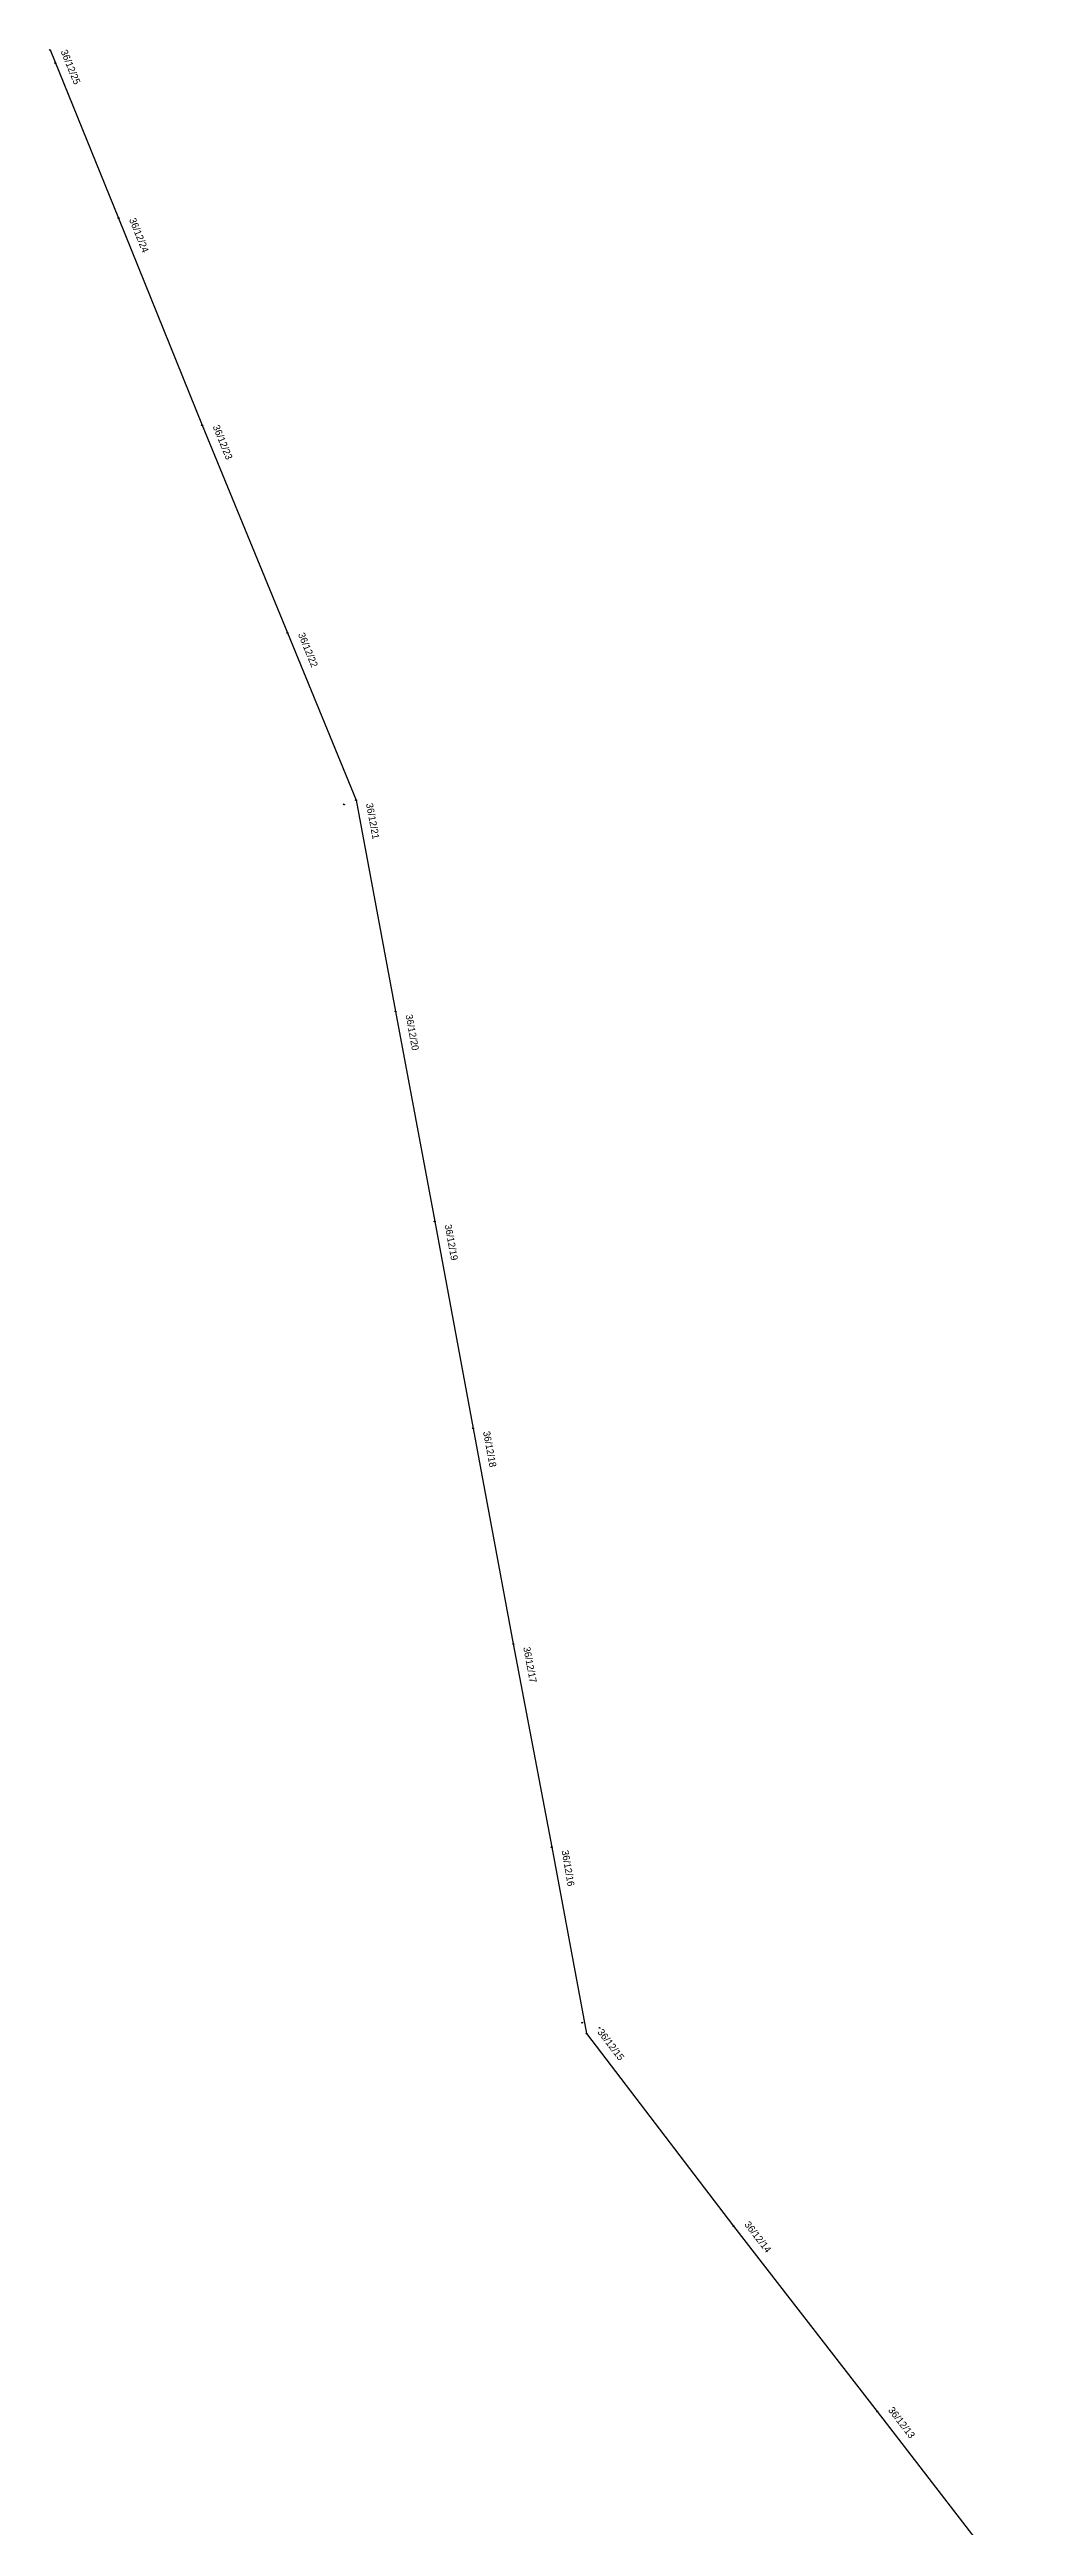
# Model space of a CAD drawing. Header units: metres. Extents: x 2259452 to 2262826, y 426390 to 431191.
# Drawn here: x 2259452 to 2259728, y 429109 to 429815 of the extents above; entities that cross this region are included whole.
import ezdxf

# ---------------------------------------------------------------- set-up
doc = ezdxf.new("R2010")
doc.units = ezdxf.units.M
for name, color, linetype in [('ВЛ-10кВ ф.8 ПС Володаровка', 5, 'Continuous'), ('опоры', 250, 'Continuous'), ('укосы', 250, 'Continuous')]:
    doc.layers.add(name, color=color, linetype=linetype)

# ---------------------------------------------------------------- blocks, each defined once
blk = doc.blocks.new('BL2')
blk.add_lwpolyline([(-0.09, -0.12), (-0.09, 0.12), (0.09, 0.12), (0.09, -0.12), (-0.09, -0.12)])
blk.add_attdef('НОМЕР', (1.5, 2.6), '', height=2)

msp = doc.modelspace()

# ---------------------------------------------------------------- linework, layer by layer
at = {"layer": 'ВЛ-10кВ ф.8 ПС Володаровка', "color": 3}
msp.add_lwpolyline([(2259452.36, 429814.84), (2259471.87, 429766.93), (2259495.69, 429707.91), (2259519.99, 429648.73), (2259539.54, 429601.05), (2259550.81, 429540.84), (2259561.95, 429481.01), (2259572.9, 429422.06), (2259584.34, 429360.63), (2259595.29, 429302.72), (2259605.26, 429249.59), (2259647.1, 429194.74), (2259688.08, 429141.86), (2259728.01, 429090)], dxfattribs=at)

# ---------------------------------------------------------------- block references
at = {"layer": 'опоры', "color": 250}
for p, rotation, values in [((2259452.36, 429814.84), 292.1636299422285, {'НОМЕР': '36/12/25'}), ((2259471.87, 429766.93), 291.9816079105736, {'НОМЕР': '36/12/24'}), ((2259495.69, 429707.91), 292.3178360875169, {'НОМЕР': '36/12/23'}), ((2259519.99, 429648.73), 292.2983987266997, {'НОМЕР': '36/12/22'}), ((2259539.54, 429601.05), 280.5974714397356, {'НОМЕР': '36/12/21'}), ((2259550.81, 429540.84), 280.551615949858, {'НОМЕР': '36/12/20'}), ((2259561.95, 429481.01), 280.5177118659385, {'НОМЕР': '36/12/19'}), ((2259572.9, 429422.06), 280.5502892403636, {'НОМЕР': '36/12/18'}), ((2259584.34, 429360.63), 280.7065083974547, {'НОМЕР': '36/12/17'}), ((2259595.29, 429302.72), 279.8613646897934, {'НОМЕР': '36/12/16'}), ((2259605.26, 429249.59), 307.330147944251, {'НОМЕР': '36/12/15'}), ((2259647.1, 429194.74), 307.7796129268171, {'НОМЕР': '36/12/14'}), ((2259688.08, 429141.86), 307.5948845021556, {'НОМЕР': '36/12/13'})]:
    msp.add_blockref('BL2', p, dxfattribs=dict(at, rotation=rotation)).add_auto_attribs(values)
at = {"layer": 'укосы', "color": 250}
for p, rotation in [((2259453.82, 429811.14), 291.5635143207501), ((2259536.13, 429599.84), 19.44003487306194), ((2259603.98, 429252.7), 279.8613646897934), ((2259608.93, 429251.19), 23.55871005135259)]:
    msp.add_blockref('BL2', p, dxfattribs=dict(at, rotation=rotation))

doc.saveas('drawing.dxf')
